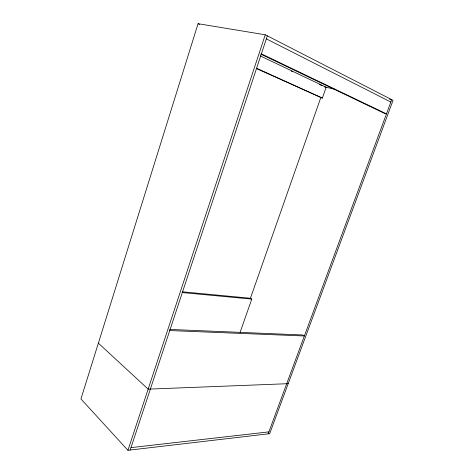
<?xml version="1.0" encoding="UTF-8"?>
<svg xmlns="http://www.w3.org/2000/svg" width="474" height="474" viewBox="0 0 474 474"><rect width="100%" height="100%" fill="white"/><g stroke="black" fill="none" stroke-linecap="round" stroke-linejoin="round"><path stroke-width="0.71" d="M198.067 23.7L80.953 398.96L127.939 450.3L269.676 433.68L393.047 100.34L265.262 34.792L198.067 23.7L199.595 24.435M127.939 450.3L265.262 34.792M130.184 450.033L267.33 35.852M250.355 298.478L320.91 97.306M240.105 332.351L251.783 299.094L250.432 298.264L182.608 291.818M256.244 68.469L322.361 98.112L326.165 87.269L260.185 55.867M268.171 433.858L391.72 99.659L389.557 99.173M130.984 447.628L268.906 431.873M288.186 383.679L148.149 389.142L98.367 343.152M169.745 330.562L304.355 335.977L302.756 334.982L169.668 329.424M182.099 292.547L251.783 299.094M324.554 86.902L334.644 89.207M256.487 68.209L322.361 98.112M291.232 71.064L292.565 71.698M319.227 84.366L321.887 85.634M260.73 54.083L384.544 113.405L386.464 113.873L261.375 53.84M266.335 38.862L390.843 102.034"/></g></svg>
